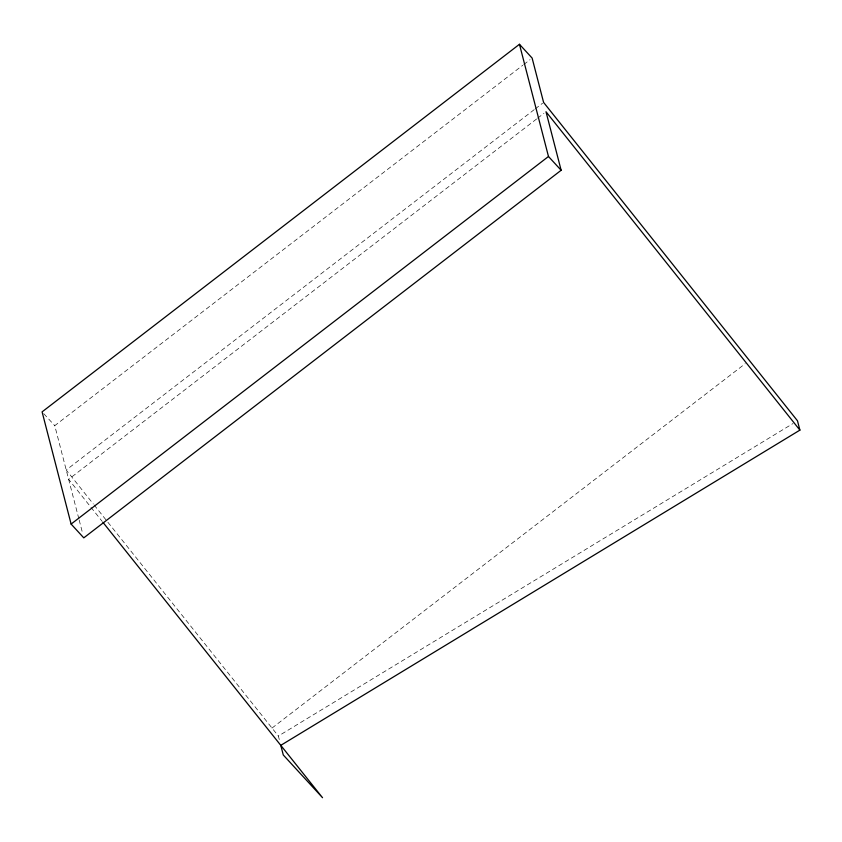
<?xml version="1.0" encoding="UTF-8"?>
<svg xmlns="http://www.w3.org/2000/svg" width="842" height="842" viewBox="0 0 842 842"><rect width="100%" height="100%" fill="white"/><g stroke="black" fill="none" stroke-linecap="round" stroke-linejoin="round"><path stroke-width="0.63" stroke-dasharray="4.21 3.16" d="M78.843 518.777L54.762 425.652L522.745 65.297M523.787 64.487L530.039 59.677M534.217 109.649L66.234 470.004L93.294 503.937M535.259 108.85L542.553 103.229M536.628 118.964L68.644 479.33L102.229 521.44M537.67 118.164L543.921 113.344M272.019 728.067L745.212 363.691M279.281 739.529L278.376 736.034L792.996 423.547M43.784 413.706L54.762 425.652M94.115 504.968L278.376 736.034M79.18 520.04L82.8 534.038"/><path stroke-width="1.26" d="M799.9 430.125L797.49 420.811L543.595 102.419L532.123 58.066L519.461 44.289L42.1 411.875L71.117 524.071L83.779 537.859L561.14 170.273L546.005 111.744L799.9 430.125L280.786 745.349L283.28 754.979L322.539 797.711L103.05 522.461M71.117 524.071L548.479 156.486L519.461 44.289M548.479 156.486L561.14 170.273"/></g></svg>
